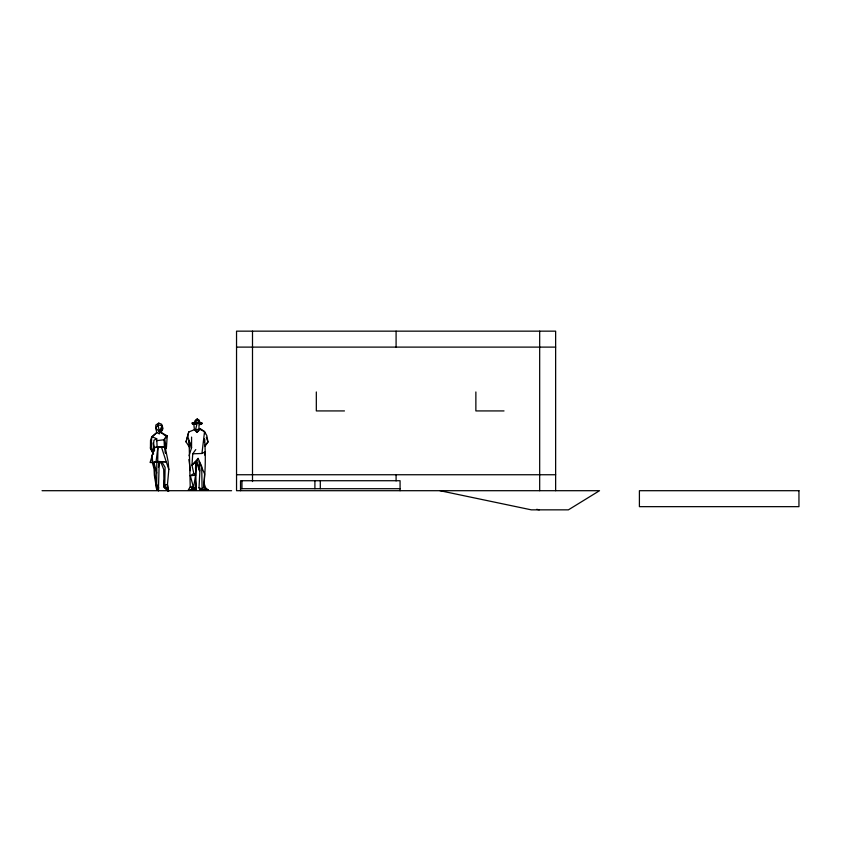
<?xml version="1.0" encoding="UTF-8"?>
<svg xmlns="http://www.w3.org/2000/svg" width="841" height="841" viewBox="0 0 841 841"><rect width="100%" height="100%" fill="white"/><g stroke="black" fill="none" stroke-linecap="round" stroke-linejoin="round"><path stroke-width="1.26" d="M198.339 464.947L199.569 470.939L196.699 462.529L195.511 461.94L196.216 490.019L188.342 489.84L190.234 487.023L189.088 440.747L189.803 443.175M189.067 455.769L191.559 447.738L191.58 437.078M199.002 423.212L198.991 429.099L196.983 432.4L194.387 429.698L193.819 423.822L199.002 423.212L200.295 423.706L199.643 424.453M165.446 449.241L166.486 447.013L167.212 435.869L164.668 438.466L166.055 446.981L157.12 446.886L154.639 447.612L150.087 462.518L153.935 462.529L156.825 461.593L159.212 462.55L158.402 490.734L156.657 489.346L156.825 461.593L166.245 461.835L168.82 469.478L167.464 484.574L167.937 490.86L168.642 491.018L167.464 484.574L164.773 485.026L165.088 467.333L161.724 461.635L161.104 462.771L163.711 469.425L164.069 487.223L167.937 490.86L166.339 487.685M152.641 461.257L151.916 455.034L152.295 462.455L157.719 461.446L157.94 447.034L166.055 446.981M191.927 490.103L192.053 486.235M204.426 442.303L204.542 438.918C205.709 454.592 205.572 470.476 203.68 486.045M166.224 436.374L160.925 432.39L161.987 430.455L162.176 425.599L161.609 424.2L158.749 423.118L155.848 424.999L155.701 428.164L156.804 432.568L159.243 433.746L163.017 428.763L162.176 425.599L158.045 424.936L155.701 428.164L159.348 431.549L159.243 433.746M164.405 479.833L164.069 487.223L168.642 491.018L164.773 485.026M199.023 487.738L199.937 469.751L199.033 461.446L204.605 473.861L203.858 486.655L202.082 489.031L199.023 487.738L199.895 490.03L208.074 489.798L203.858 486.655L204.289 483.89L206.203 489.788L208.074 489.798L202.082 489.031L201.714 466.345L198.087 458.387L191.958 465.231L193.829 473.494L195.575 475.218L193.556 487.633L190.781 489.861L196.216 490.019L195.48 481.42M158.602 487.223L158.402 490.734L157.193 485.005M195.785 449.567L192.747 453.783L191.958 465.231L195.511 461.94M165.267 444.227L165.372 452.815M198.087 458.387L196.699 462.529L195.575 475.218L190.329 475.743L193.556 487.633L196.216 490.019M192.747 453.783L201.956 453.478L204.542 431.622L200.126 429.352L195.585 429.541L196.983 432.4L200.126 429.352M157.12 446.886L156.71 438.729L151.811 436.7L150.528 440.358L150.444 448.274L153.22 453.804M156.016 462.045L157.94 447.034L154.639 447.612L152.978 451.197L150.917 447.601L151.811 436.7L156.804 432.568L153.167 435.974M151.044 444.458L150.444 448.274L153.609 453.94M158.423 467.312L159.212 462.55M166.192 437.867L167.212 435.869L160.925 432.39L161.314 430.087M160.925 432.39L162.176 425.599L159.348 431.549L161.987 430.455M203.848 486.182L204.289 483.89M189.572 447.338L186.04 441.903L188.752 431.969L194.387 429.698M195.417 468.195L196.699 462.529M195.585 429.541L197.225 423.034M204.605 455.013L205.435 451.712L201.956 453.478M186.04 441.903L188.752 431.969M158.749 423.118L158.045 424.936L159.348 431.549M193.735 423.359L195.722 422.603L197.183 418.944L198.76 419.995L200.579 423.296L199.58 423.748L198.76 419.995L195.343 420.416L193.735 423.359L195.438 423.864M164.394 446.792L164.048 439.748L164.668 438.466M165.404 449.157L166.486 447.013M205.078 446.203L207.979 442.04L206.802 435.554L204.542 431.622M204.815 445.488L207.979 442.04L206.318 437.288M195.343 420.416L197.183 418.944L198.77 422.581L200.579 423.296M190.329 475.743L193.829 473.494M154.607 450.166L152.978 451.197L153.935 440.232L156.71 438.729M201.325 422.634L202.008 423.748L199.611 424.663L202.071 423.265L201.325 422.634L192.126 423.034L192.452 423.938L195.585 424.106M200.463 424.211L201.966 423.16M152.295 462.455L154.061 468.784L154.345 475.291L156.657 489.346L153.935 462.529L160.368 461.562L157.719 461.446M199.895 490.03L202.092 489.756M156.521 440.673L164.048 439.748M159.485 462.771L161.682 462.529M195.722 422.603L198.77 422.581M236.542 347.112L555.638 347.112M344.474 410.923L316.321 410.923L316.321 391.959M504.022 410.923L475.869 410.923L475.869 391.959M236.542 474.745L555.638 474.745M240.526 488.705L400.074 488.705M42.05 490.702L231.601 490.702M199.233 422.697L192.925 422.645L192.452 423.938M161.724 461.635L166.245 461.835L161.398 446.886M190.234 487.023L196.268 488.737M536.747 509.32L539.281 509.846M439.969 490.702L531.312 509.846L568.4 509.846L599.517 490.702L236.542 490.702L236.542 331.154L555.638 331.154L555.638 490.702M195.995 422.855L192.126 423.034M200 428.521L204.237 431.359L205.067 433.735M203.858 486.655L206.203 489.788M154.197 448.989L152.967 442.944M187.764 436.542L191.559 447.738M153.325 448.926L154.029 451.312M153.935 462.529L156.71 472.968M153.535 444.101L154.387 448.957M188.92 459.543L190.413 470.739M168.82 469.478L168.084 461.288L165.078 446.897L165.488 453.204M189.088 440.747L189.698 447.99M539.68 331.154L539.68 490.702M400.074 490.702L400.074 480.726L240.526 480.726L240.526 490.702M396.09 331.154L396.09 347.112M396.09 474.745L396.09 480.884M320.305 480.726L320.305 488.705M314.902 480.726L314.902 488.705M252.5 331.154L252.5 481.546M241.945 480.726L241.945 488.705M798.95 490.702L639.402 490.702L639.402 506.66L798.95 506.66L798.95 490.702"/></g></svg>
